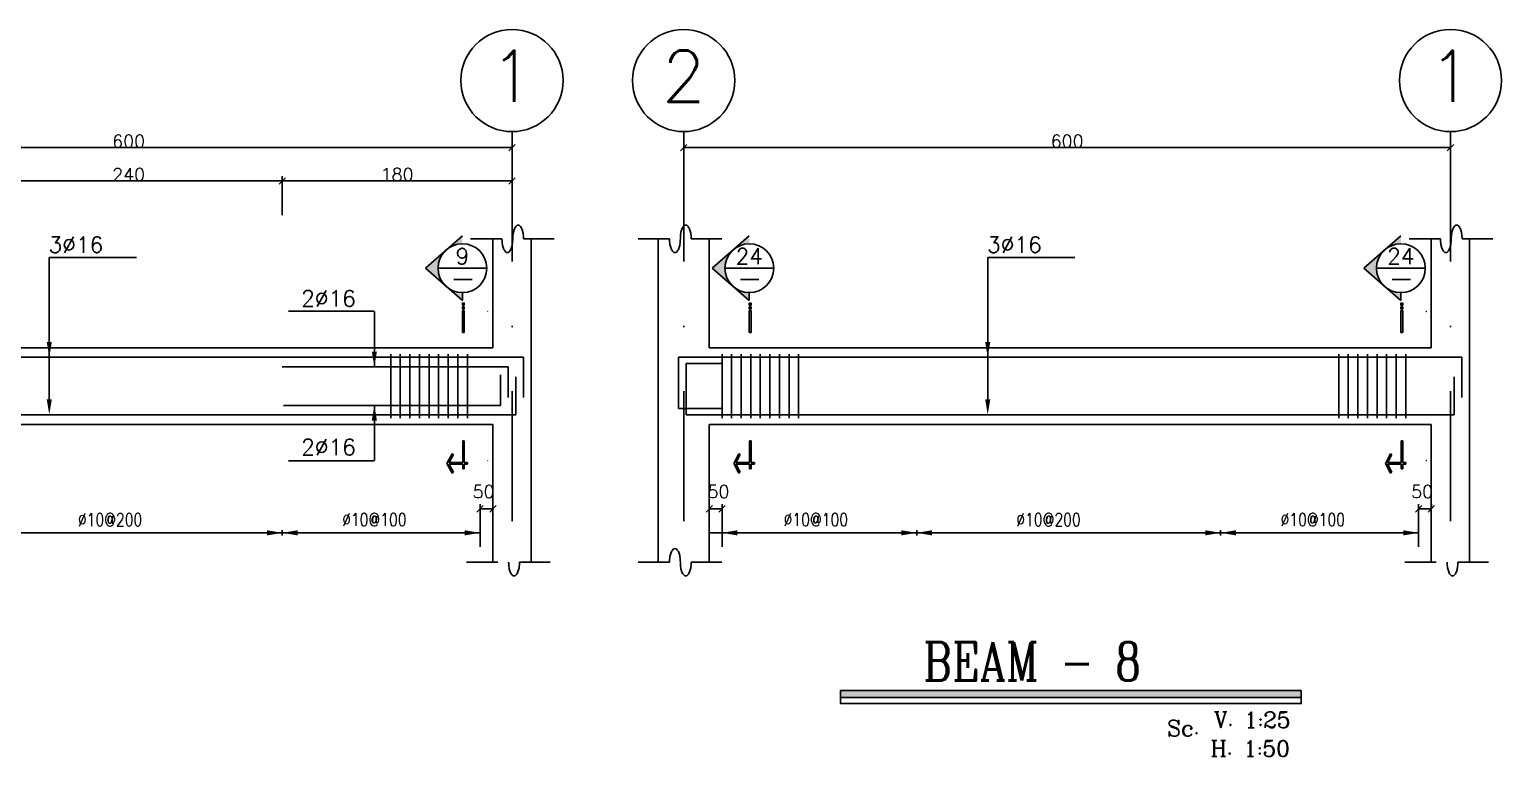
# Model space of a CAD drawing. Header units: millimetres. Extents: x -231 to 30223, y -7037 to 7120.
# Drawn here: x 20061 to 22367, y 2087 to 3226 of the extents above; entities that cross this region are included whole.
import ezdxf
from ezdxf.enums import TextEntityAlignment as Align

# ---------------------------------------------------------------- set-up
doc = ezdxf.new("R2010")
doc.units = ezdxf.units.MM
doc.linetypes.add('DASHDOTX2', pattern=[50.8, 25.4, -12.7, 0, -12.7])
for name, color, linetype in [('2', 2, 'Continuous'), ('3', 3, 'Continuous'), ('44', 150, 'Continuous'), ('5', 7, 'Continuous'), ('ax', 1, 'DASHDOTX2'), ('COV', 4, 'Continuous'), ('DIM', 1, 'Continuous'), ('DST', 1, 'Continuous'), ('HAT', 4, 'Continuous'), ('KH', 3, 'Continuous'), ('STT', 6, 'Continuous'), ('TEX', 4, 'Continuous'), ('TX', 2, 'Continuous'), ('TX1', 3, 'Continuous')]:
    doc.layers.add(name, color=color, linetype=linetype)
doc.styles.add('RC2', font='ROMANC.SHX', dxfattribs={"height": 25})
doc.styles.add('RC5', font='ROMANC.SHX', dxfattribs={"height": 50})
doc.styles.add('ROMANS', font='romans.shx')
doc.dimstyles.new('SC25', dxfattribs={"dimscale": 0.1, "dimtxt": 200, "dimasz": 0.5, "dimexe": 75, "dimexo": 0, "dimgap": 0, "dimtad": 1, "dimdec": 0, "dimlfac": 2.5, "dimdsep": 46, "dimtxsty": 'ROMANS', "dimblk": 'TIC', "dimcen": 0, "dimclrd": 44, "dimclre": 13, "dimclrt": 62, "dimadec": 0, "dimazin": 0, "dimtfac": 0.925926, "dimtdec": 0, "dimtix": 1, "dimtmove": 2, "dimatfit": 3, "dimldrblk": 'TIC', "dimfxl": 1, "dimtolj": 1, "dimarcsym": 0})
doc.dimstyles.new('SC50', dxfattribs={"dimscale": 0.1, "dimtxt": 200, "dimasz": 0.5, "dimexe": 75, "dimexo": 0, "dimgap": 0, "dimtad": 1, "dimdec": 0, "dimlfac": 0.5, "dimdsep": 46, "dimtxsty": 'ROMANS', "dimblk": 'TIC', "dimcen": 0, "dimclrd": 44, "dimclre": 1, "dimclrt": 62, "dimadec": 0, "dimazin": 0, "dimtfac": 0.925926, "dimtdec": 0, "dimtix": 1, "dimtmove": 2, "dimatfit": 3, "dimldrblk": 'TIC', "dimfxl": 1, "dimtolj": 1, "dimarcsym": 0})

# ---------------------------------------------------------------- blocks, each defined once
blk = doc.blocks.new('TIC')
blk.add_line((-100, -100), (100, 100))
blk = doc.blocks.new('*D304')
at = {"layer": 'DIM', "color": 1, "lineweight": -2, "transparency": 16777216}
for p, q in [((21085.6, 3040.5), (21085.6, 3048)), ((22286.6, 3040.5), (22286.6, 3048))]:
    blk.add_line(p, q, dxfattribs=at)
at = {"layer": 'DIM', "color": 44, "lineweight": -2, "transparency": 16777216}
blk.add_line((21085.6, 3040.5), (22286.5, 3040.5), dxfattribs=at)
at = {"layer": 'DIM', "color": 44, "lineweight": -2, "transparency": 16777216, "xscale": 0.05, "yscale": 0.05, "zscale": 0.05, "rotation": 180}
blk.add_blockref('TIC', (21085.6, 3040.5), dxfattribs=at)
at = {"layer": 'DIM', "color": 44, "lineweight": -2, "transparency": 16777216, "xscale": 0.05, "yscale": 0.05, "zscale": 0.05}
blk.add_blockref('TIC', (22286.6, 3040.5), dxfattribs=at)
at = {"layer": 'DIM', "color": 62, "transparency": 16777216, "insert": (21686.1, 3050.5), "char_height": 20, "attachment_point": 5, "style": 'ROMANS'}
blk.add_mtext('\\A1;600', dxfattribs=at)
blk = doc.blocks.new('EEE')
at = {"layer": '5'}
h = blk.add_hatch(color=256, dxfattribs=at)
h.paths.add_polyline_path([(-25.1, 28.8), (-58.1, 0), (-25.1, -28.8, -0.454846)])
h.paths.add_polyline_path([(-25.1, -28.8), (0, -50.6), (0, -38.2, -0.181206)])
h.paths.add_polyline_path([(0, 38.2), (0, 50.6), (-25.1, 28.8, -0.181206)])
h = blk.add_hatch(color=256, dxfattribs=at)
h.paths.add_polyline_path([(2.9, -57.6), (2.9, -54.7), (0, -54.7), (0, -57.6)])
h.paths.add_polyline_path([(0, -63.5), (2.9, -63.5), (2.9, -60.5), (0, -60.5)])
h.paths.add_polyline_path([(2.9, -66.4), (0, -66.4), (0, -100.6), (2.9, -100.6)])
blk.add_hatch(color=256, dxfattribs=at).paths.add_polyline_path([(0.4, -306.8), (0.4, -314.3), (2.9, -314.3), (2.9, -306.8), (8, -306.8), (8, -304.3), (2.9, -304.3), (2.9, -270), (0.4, -270), (0.4, -304.3), (-20.7, -304.3), (-14.1, -291.7), (-16.3, -290.5), (-24.2, -305.6), (-16.3, -320.7), (-14.1, -319.5), (-20.7, -306.8)])
at = {"layer": '2'}
for p, q in [((0, 50.6), (-58.1, 0)), ((0, -50.6), (-58.1, 0)), ((-38.2, 0), (38.2, 0)), ((0, -50.6), (0, -38.2)), ((2.9, -66.4), (0, -66.4)), ((0, -66.4), (0, -100.6)), ((2.9, -66.4), (2.9, -100.6)), ((2.9, -100.6), (0, -100.6)), ((2.9, -270), (0.4, -270)), ((-24.2, -305.6), (-16.3, -290.5)), ((-14.1, -291.7), (-16.3, -290.5)), ((-24.2, -305.6), (-16.3, -320.7)), ((-14.1, -319.5), (-16.3, -320.7)), ((2.9, -314.3), (0.4, -314.3)), ((8, -306.8), (8, -304.3))]:
    blk.add_line(p, q, dxfattribs=at)
for points in [[(0, -57.6), (2.9, -57.6), (2.9, -54.7), (0, -54.7)], [(0, -63.5), (2.9, -63.5), (2.9, -60.5), (0, -60.5)]]:
    blk.add_lwpolyline(points, close=True, dxfattribs=at)
for points in [[(0.4, -270), (0.4, -304.3)], [(2.9, -270), (2.9, -304.3)], [(0.4, -304.3), (-20.7, -304.3), (-14.1, -291.7)], [(0.4, -306.8), (-20.7, -306.8), (-14.1, -319.5)], [(0.4, -306.8), (0.4, -314.3)], [(8, -304.3), (2.9, -304.3)], [(8, -306.8), (2.9, -306.8)], [(2.9, -306.8), (2.9, -314.3)]]:
    blk.add_lwpolyline(points, dxfattribs=at)
blk.add_circle((0, 0), 38.2, dxfattribs=at)
at = {"layer": '3'}
blk.add_line((-13.7, -17.7), (15, -17.7), dxfattribs=at)
at = {"layer": 'TX1', "style": 'ROMANS'}
blk.add_attdef('B', text='', height=25, dxfattribs=at).set_placement((0, 18.7), align=Align.MIDDLE_CENTER)
blk = doc.blocks.new('*D316')
at = {"layer": 'DIM', "color": 13, "lineweight": -2, "transparency": 16777216}
for p, q in [((20766.7, 2415.7), (20766.7, 2482.5)), ((20786.7, 2475), (20786.7, 2482.5))]:
    blk.add_line(p, q, dxfattribs=at)
at = {"layer": 'DIM', "color": 44, "lineweight": -2, "transparency": 16777216}
blk.add_line((20766.7, 2475), (20786.6, 2475), dxfattribs=at)
at = {"layer": 'DIM', "color": 44, "lineweight": -2, "transparency": 16777216, "xscale": 0.05, "yscale": 0.05, "zscale": 0.05, "rotation": 180}
blk.add_blockref('TIC', (20766.7, 2475), dxfattribs=at)
at = {"layer": 'DIM', "color": 44, "lineweight": -2, "transparency": 16777216, "xscale": 0.05, "yscale": 0.05, "zscale": 0.05}
blk.add_blockref('TIC', (20786.7, 2475), dxfattribs=at)
at = {"layer": 'DIM', "color": 62, "transparency": 16777216, "insert": (20772.2, 2502), "char_height": 20, "attachment_point": 5, "style": 'ROMANS'}
blk.add_mtext('\\A1;50', dxfattribs=at)
blk = doc.blocks.new('*D317')
at = {"layer": 'DIM', "color": 1, "lineweight": -2, "transparency": 16777216}
for p, q in [((19975.7, 2987.5), (19975.7, 2995.9)), ((20456.7, 2983.2), (20456.7, 2995.9))]:
    blk.add_line(p, q, dxfattribs=at)
at = {"layer": 'DIM', "color": 44, "lineweight": -2, "transparency": 16777216}
blk.add_line((19975.7, 2988.4), (20456.6, 2988.4), dxfattribs=at)
at = {"layer": 'DIM', "color": 44, "lineweight": -2, "transparency": 16777216, "xscale": 0.05, "yscale": 0.05, "zscale": 0.05, "rotation": 180}
blk.add_blockref('TIC', (19975.7, 2988.4), dxfattribs=at)
at = {"layer": 'DIM', "color": 44, "lineweight": -2, "transparency": 16777216, "xscale": 0.05, "yscale": 0.05, "zscale": 0.05}
blk.add_blockref('TIC', (20456.7, 2988.4), dxfattribs=at)
at = {"layer": 'DIM', "color": 62, "transparency": 16777216, "insert": (20216.2, 2998.4), "char_height": 20, "attachment_point": 5, "style": 'ROMANS'}
blk.add_mtext('\\A1;240', dxfattribs=at)
blk = doc.blocks.new('*D318')
at = {"layer": 'DIM', "color": 1, "lineweight": -2, "transparency": 16777216}
for p, q in [((19615.7, 3040.5), (19615.7, 3048)), ((20816.7, 3040.5), (20816.7, 3048))]:
    blk.add_line(p, q, dxfattribs=at)
at = {"layer": 'DIM', "color": 44, "lineweight": -2, "transparency": 16777216}
blk.add_line((19615.7, 3040.5), (20816.6, 3040.5), dxfattribs=at)
at = {"layer": 'DIM', "color": 44, "lineweight": -2, "transparency": 16777216, "xscale": 0.05, "yscale": 0.05, "zscale": 0.05, "rotation": 180}
blk.add_blockref('TIC', (19615.7, 3040.5), dxfattribs=at)
at = {"layer": 'DIM', "color": 44, "lineweight": -2, "transparency": 16777216, "xscale": 0.05, "yscale": 0.05, "zscale": 0.05}
blk.add_blockref('TIC', (20816.7, 3040.5), dxfattribs=at)
at = {"layer": 'DIM', "color": 62, "transparency": 16777216, "insert": (20216.2, 3050.5), "char_height": 20, "attachment_point": 5, "style": 'ROMANS'}
blk.add_mtext('\\A1;600', dxfattribs=at)
blk = doc.blocks.new('*D319')
at = {"layer": 'DIM', "color": 1, "lineweight": -2, "transparency": 16777216}
for p, q in [((20456.7, 2934.6), (20456.7, 2995.9)), ((20816.7, 2988.4), (20816.7, 2995.9))]:
    blk.add_line(p, q, dxfattribs=at)
at = {"layer": 'DIM', "color": 44, "lineweight": -2, "transparency": 16777216}
blk.add_line((20816.6, 2988.4), (20456.7, 2988.4), dxfattribs=at)
at = {"layer": 'DIM', "color": 44, "lineweight": -2, "transparency": 16777216, "xscale": 0.05, "yscale": 0.05, "zscale": 0.05, "rotation": 180}
blk.add_blockref('TIC', (20456.7, 2988.4), dxfattribs=at)
at = {"layer": 'DIM', "color": 44, "lineweight": -2, "transparency": 16777216, "xscale": 0.05, "yscale": 0.05, "zscale": 0.05}
blk.add_blockref('TIC', (20816.7, 2988.4), dxfattribs=at)
at = {"layer": 'DIM', "color": 62, "transparency": 16777216, "insert": (20636.7, 2998.4), "char_height": 20, "attachment_point": 5, "style": 'ROMANS'}
blk.add_mtext('\\A1;180', dxfattribs=at)
blk = doc.blocks.new('*D320')
at = {"layer": 'DIM', "color": 13, "lineweight": -2, "transparency": 16777216}
for p, q in [((21125.6, 2475), (21125.6, 2482.5)), ((21145.6, 2415.7), (21145.6, 2482.5))]:
    blk.add_line(p, q, dxfattribs=at)
at = {"layer": 'DIM', "color": 44, "lineweight": -2, "transparency": 16777216}
blk.add_line((21145.5, 2475), (21125.6, 2475), dxfattribs=at)
at = {"layer": 'DIM', "color": 44, "lineweight": -2, "transparency": 16777216, "xscale": 0.05, "yscale": 0.05, "zscale": 0.05, "rotation": 180}
blk.add_blockref('TIC', (21125.6, 2475), dxfattribs=at)
at = {"layer": 'DIM', "color": 44, "lineweight": -2, "transparency": 16777216, "xscale": 0.05, "yscale": 0.05, "zscale": 0.05}
blk.add_blockref('TIC', (21145.6, 2475), dxfattribs=at)
at = {"layer": 'DIM', "color": 62, "transparency": 16777216, "insert": (21140, 2502), "char_height": 20, "attachment_point": 5, "style": 'ROMANS'}
blk.add_mtext('\\A1;50', dxfattribs=at)
blk = doc.blocks.new('*D321')
at = {"layer": 'DIM', "color": 13, "lineweight": -2, "transparency": 16777216}
for p, q in [((22236.6, 2415.7), (22236.6, 2482.5)), ((22256.6, 2475), (22256.6, 2482.5))]:
    blk.add_line(p, q, dxfattribs=at)
at = {"layer": 'DIM', "color": 44, "lineweight": -2, "transparency": 16777216}
blk.add_line((22236.6, 2475), (22256.5, 2475), dxfattribs=at)
at = {"layer": 'DIM', "color": 44, "lineweight": -2, "transparency": 16777216, "xscale": 0.05, "yscale": 0.05, "zscale": 0.05, "rotation": 180}
blk.add_blockref('TIC', (22236.6, 2475), dxfattribs=at)
at = {"layer": 'DIM', "color": 44, "lineweight": -2, "transparency": 16777216, "xscale": 0.05, "yscale": 0.05, "zscale": 0.05}
blk.add_blockref('TIC', (22256.6, 2475), dxfattribs=at)
at = {"layer": 'DIM', "color": 62, "transparency": 16777216, "insert": (22242.1, 2502), "char_height": 20, "attachment_point": 5, "style": 'ROMANS'}
blk.add_mtext('\\A1;50', dxfattribs=at)

msp = doc.modelspace()

# ---------------------------------------------------------------- linework, layer by layer
at = {"layer": '2'}
for centre in [(20816.673332, 3145.508195), (21085.561555, 3145.508195), (22286.561554, 3145.508195)]:
    msp.add_circle(centre, 80, dxfattribs=at)
at = {"layer": '3'}
for points in [[(22052.709968, 2190.470793), (21331.350753, 2190.470793), (21331.350753, 2179.809391), (22052.709968, 2179.809391)], [(22052.709968, 2179.809391), (21331.350753, 2179.809391), (21331.350753, 2170.214135), (22052.709968, 2170.214135)]]:
    msp.add_lwpolyline(points, close=True, dxfattribs=at)
msp.add_trace([(21331.350753, 2190.470793), (21331.350753, 2179.809391), (22052.709968, 2190.470793), (22052.709968, 2179.809391)], dxfattribs=at)
at = {"layer": 'ax', "ltscale": 8}
for p, q in [((20816.673332, 3065.508195), (20816.673332, 2371.560249)), ((21085.561555, 3065.508195), (21085.561555, 2371.560249)), ((22286.561554, 3065.508195), (22286.561554, 2371.560249))]:
    msp.add_line(p, q, dxfattribs=at)
at = {"layer": 'COV'}
for p, q in [((20786.673332, 2897.783621), (20786.673332, 2727.302216)), ((20846.673332, 2897.783621), (20846.673332, 2391.375937)), ((21045.561555, 2897.783621), (21045.561555, 2607.302216)), ((21125.561555, 2897.783621), (21125.561555, 2727.302216)), ((22256.561554, 2897.783621), (22256.561554, 2727.302216)), ((22316.561554, 2897.783621), (22316.561554, 2391.375937)), ((19655.673333, 2727.302216), (20786.673332, 2727.302216)), ((21125.561555, 2727.302216), (22256.561554, 2727.302216)), ((19655.673333, 2607.302216), (20786.673332, 2607.302216)), ((20786.673332, 2607.302216), (20786.673332, 2391.375937)), ((21045.561555, 2607.302216), (21045.561555, 2391.375937)), ((21125.561555, 2607.302216), (22256.561554, 2607.302216)), ((21125.561555, 2607.302216), (21125.561555, 2391.375937)), ((22256.561554, 2607.302216), (22256.561554, 2391.375937))]:
    msp.add_line(p, q, dxfattribs=at)
at = {"layer": 'DST'}
for p, q in [((20751.843933, 2897.783621), (20800.944273, 2897.783621)), ((20834.761083, 2897.783621), (20882.803366, 2897.783621)), ((21014.288555, 2897.783621), (21063.388895, 2897.783621)), ((21097.205705, 2897.783621), (21145.247988, 2897.783621)), ((22221.732155, 2897.783621), (22270.832495, 2897.783621)), ((22304.649305, 2897.783621), (22352.691588, 2897.783621)), ((20091.870774, 2868.4375), (20228.442154, 2868.4375)), ((20091.870774, 2712.302216), (20091.870774, 2868.4375)), ((21561.758996, 2868.4375), (21698.330377, 2868.4375)), ((21561.758996, 2712.302216), (21561.758996, 2868.4375)), ((20091.870774, 2646.302216), (20091.870774, 2790.369858)), ((21561.758996, 2646.302216), (21561.758996, 2790.369858)), ((20600.541531, 2784.282294), (20466.413283, 2784.282294)), ((20601.041531, 2697.302216), (20601.041531, 2783.782294)), ((20601.041531, 2637.302216), (20601.041531, 2550.822137)), ((20600.541531, 2550.322137), (20466.413283, 2550.322137)), ((19675.673333, 2437.443363), (20766.673384, 2437.443363)), ((20456.673384, 2433.443363), (20456.673384, 2441.443363)), ((20766.673332, 2433.443352), (20766.673332, 2441.443352)), ((21125.561555, 2437.443352), (22236.561554, 2437.443352)), ((21145.561555, 2433.443352), (21145.561555, 2441.443352)), ((21145.561555, 2433.443352), (21145.561555, 2441.443352)), ((21145.561555, 2437.443363), (22236.561606, 2437.443363)), ((21450.561606, 2433.443363), (21450.561606, 2441.443363)), ((21450.561606, 2433.443363), (21450.561606, 2441.443363)), ((21450.561606, 2433.443363), (21450.561606, 2441.443363)), ((21450.561606, 2433.443363), (21450.561606, 2441.443363)), ((21926.561606, 2433.443363), (21926.561606, 2441.443363)), ((22236.561554, 2433.443352), (22236.561554, 2441.443352)), ((20745.400332, 2391.375937), (20794.500672, 2391.375937)), ((20828.317482, 2391.375937), (20876.359765, 2391.375937)), ((21014.288555, 2391.375937), (21063.388895, 2391.375937)), ((21097.205705, 2391.375937), (21145.247988, 2391.375937)), ((22215.288554, 2391.375937), (22264.388894, 2391.375937)), ((22298.205704, 2391.375937), (22346.247987, 2391.375937))]:
    msp.add_line(p, q, dxfattribs=at)
for points in [[(20834.761083, 2897.783621, 0.0403680359), (20834.051443, 2906.558929, 0.0533262152), (20832.284904, 2912.99353, 0.0964678183), (20829.015639, 2918.129826, 0.2057382443), (20826.30688, 2919.293681, 0.2057382443), (20823.598121, 2918.129826, 0.0964678183), (20820.328857, 2912.99353, 0.0533262152), (20818.562318, 2906.558929, 0.0403680359), (20817.852678, 2897.783621, 0.0403680359)], [(21097.205705, 2897.783621, 0.0403680359), (21096.496064, 2906.558929, 0.0533262152), (21094.729526, 2912.99353, 0.0964678183), (21091.460261, 2918.129826, 0.2057382443), (21088.751502, 2919.293681, 0.2057382443), (21086.042743, 2918.129826, 0.0964678183), (21082.773478, 2912.99353, 0.0533262152), (21081.00694, 2906.558929, 0.0403680359), (21080.2973, 2897.783621, 0.0403680359)], [(22304.649305, 2897.783621, 0.0403680359), (22303.939665, 2906.558929, 0.0533262152), (22302.173126, 2912.99353, 0.0964678183), (22298.903862, 2918.129826, 0.2057382443), (22296.195103, 2919.293681, 0.2057382443), (22293.486344, 2918.129826, 0.0964678183), (22290.217079, 2912.99353, 0.0533262152), (22288.45054, 2906.558929, 0.0403680359), (22287.7409, 2897.783621, 0.0403680359)], [(20817.852678, 2897.783621, -0.0403680359), (20817.143038, 2889.008314, -0.0533262152), (20815.376499, 2882.573713, -0.0964678183), (20812.107235, 2877.437417, -0.2057382443), (20809.398476, 2876.273562, -0.2057382443), (20806.689717, 2877.437417, -0.0964678183), (20803.420452, 2882.573713, -0.0533262152), (20801.653913, 2889.008314, -0.0403680359), (20800.944273, 2897.783621, -0.0403680359)], [(21080.2973, 2897.783621, -0.0403680359), (21079.58766, 2889.008314, -0.0533262152), (21077.821121, 2882.573713, -0.0964678183), (21074.551856, 2877.437417, -0.2057382443), (21071.843097, 2876.273562, -0.2057382443), (21069.134338, 2877.437417, -0.0964678183), (21065.865074, 2882.573713, -0.0533262152), (21064.098535, 2889.008314, -0.0403680359), (21063.388895, 2897.783621, -0.0403680359)], [(22287.7409, 2897.783621, -0.0403680359), (22287.03126, 2889.008314, -0.0533262152), (22285.264722, 2882.573713, -0.0964678183), (22281.995457, 2877.437417, -0.2057382443), (22279.286698, 2876.273562, -0.2057382443), (22276.577939, 2877.437417, -0.0964678183), (22273.308674, 2882.573713, -0.0533262152), (22271.542136, 2889.008314, -0.0403680359), (22270.832495, 2897.783621, -0.0403680359)], [(21080.2973, 2391.375937, 0.0403680359), (21079.58766, 2400.151245, 0.0533262152), (21077.821121, 2406.585846, 0.0964678183), (21074.551856, 2411.722142, 0.2057382443), (21071.843097, 2412.885997, 0.2057382443), (21069.134338, 2411.722142, 0.0964678183), (21065.865074, 2406.585846, 0.0533262152), (21064.098535, 2400.151245, 0.0403680359), (21063.388895, 2391.375937, 0.0403680359)], [(20828.317482, 2391.375937, -0.0403680359), (20827.607842, 2382.60063, -0.0533262152), (20825.841303, 2376.166028, -0.0964678183), (20822.572039, 2371.029732, -0.2057382443), (20819.86328, 2369.865878, -0.2057382443), (20817.154521, 2371.029732, -0.0964678183), (20813.885256, 2376.166028, -0.0533262152), (20812.118717, 2382.60063, -0.0403680359), (20811.409077, 2391.375937, -0.0403680359)], [(21097.205705, 2391.375937, -0.0403680359), (21096.496064, 2382.60063, -0.0533262152), (21094.729526, 2376.166028, -0.0964678183), (21091.460261, 2371.029732, -0.2057382443), (21088.751502, 2369.865878, -0.2057382443), (21086.042743, 2371.029732, -0.0964678183), (21082.773478, 2376.166028, -0.0533262152), (21081.00694, 2382.60063, -0.0403680359), (21080.2973, 2391.375937, -0.0403680359)], [(22298.205704, 2391.375937, -0.0403680359), (22297.496064, 2382.60063, -0.0533262152), (22295.729525, 2376.166028, -0.0964678183), (22292.460261, 2371.029732, -0.2057382443), (22289.751502, 2369.865878, -0.2057382443), (22287.042743, 2371.029732, -0.0964678183), (22283.773478, 2376.166028, -0.0533262152), (22282.006939, 2382.60063, -0.0403680359), (22281.297299, 2391.375937, -0.0403680359)]]:
    msp.add_lwpolyline(points, format="xyb", dxfattribs=at)
for centre, start, end in [((20778.470152, 2783.782294), 0, 90), ((22248.358374, 2783.782294), 0, 90), ((20778.470152, 2550.822137), 270, 0), ((22248.358374, 2550.822137), 270, 0)]:
    msp.add_arc(centre, 0.5, start, end, dxfattribs=at)
for points in [[(20087.870774, 2736.302216), (20091.870774, 2712.302216), (20095.870774, 2736.302216)], [(20605.041531, 2721.302216), (20601.041531, 2697.302216), (20597.041531, 2721.302216)], [(21557.758996, 2736.302216), (21561.758996, 2712.302216), (21565.758996, 2736.302216)], [(20087.870774, 2646.302216), (20091.870774, 2622.302216), (20095.870774, 2646.302216)], [(20605.041531, 2613.302216), (20601.041531, 2637.302216), (20597.041531, 2613.302216)], [(21557.758996, 2646.302216), (21561.758996, 2622.302216), (21565.758996, 2646.302216)], [(20432.673384, 2441.443363), (20456.673384, 2437.443363), (20432.673384, 2433.443363)], [(20480.673384, 2441.443363), (20456.673384, 2437.443363), (20480.673384, 2433.443363)], [(20742.673332, 2441.443352), (20766.673332, 2437.443352), (20742.673332, 2433.443352)], [(21169.561555, 2441.443352), (21145.561555, 2437.443352), (21169.561555, 2433.443352)], [(21169.561555, 2441.443352), (21145.561555, 2437.443352), (21169.561555, 2433.443352)], [(21426.561606, 2441.443363), (21450.561606, 2437.443363), (21426.561606, 2433.443363)], [(21426.561606, 2441.443363), (21450.561606, 2437.443363), (21426.561606, 2433.443363)], [(21474.561606, 2441.443363), (21450.561606, 2437.443363), (21474.561606, 2433.443363)], [(21474.561606, 2441.443363), (21450.561606, 2437.443363), (21474.561606, 2433.443363)], [(21902.561606, 2441.443363), (21926.561606, 2437.443363), (21902.561606, 2433.443363)], [(21950.561606, 2441.443363), (21926.561606, 2437.443363), (21950.561606, 2433.443363)], [(22212.561554, 2441.443352), (22236.561554, 2437.443352), (22212.561554, 2433.443352)]]:
    msp.add_solid(points, dxfattribs=at)
at = {"layer": 'KH'}
for p, q in [((20626.673332, 2616.775396), (20626.673332, 2717.302216)), ((20641.673332, 2616.775396), (20641.673332, 2717.302216)), ((20656.673332, 2616.775396), (20656.673332, 2717.302216)), ((20671.673332, 2616.775396), (20671.673332, 2717.302216)), ((20686.673332, 2616.775396), (20686.673332, 2717.302216)), ((20701.673332, 2616.775396), (20701.673332, 2717.302216)), ((20716.673332, 2616.775396), (20716.673332, 2717.302216)), ((20731.673332, 2616.775396), (20731.673332, 2717.302216)), ((20746.673332, 2616.775396), (20746.673332, 2717.302216)), ((21145.561555, 2616.775396), (21145.561555, 2717.302216)), ((21160.561555, 2616.775396), (21160.561555, 2717.302216)), ((21175.561555, 2616.775396), (21175.561555, 2717.302216)), ((21190.561555, 2616.775396), (21190.561555, 2717.302216)), ((21205.561555, 2616.775396), (21205.561555, 2717.302216)), ((21220.561555, 2616.775396), (21220.561555, 2717.302216)), ((21235.561555, 2616.775396), (21235.561555, 2717.302216)), ((21235.561555, 2616.775396), (21235.561555, 2717.302216)), ((21250.561555, 2616.775396), (21250.561555, 2717.302216)), ((21265.561555, 2616.775396), (21265.561555, 2717.302216)), ((22111.561554, 2616.775396), (22111.561554, 2717.302216)), ((22126.561554, 2616.775396), (22126.561554, 2717.302216)), ((22141.561554, 2616.775396), (22141.561554, 2717.302216)), ((22156.561554, 2616.775396), (22156.561554, 2717.302216)), ((22171.561554, 2616.775396), (22171.561554, 2717.302216)), ((22186.561554, 2616.775396), (22186.561554, 2717.302216)), ((22201.561554, 2616.775396), (22201.561554, 2717.302216)), ((22216.561554, 2616.775396), (22216.561554, 2717.302216))]:
    msp.add_line(p, q, dxfattribs=at)
at = {"layer": 'STT'}
for p, q in [((18027.673333, 2712.302216), (20834.673332, 2712.302216)), ((20834.673332, 2649.492717), (20834.673332, 2712.302216)), ((21077.561555, 2712.302216), (22304.561554, 2712.302216)), ((21077.561555, 2632.302216), (21077.561555, 2712.302216)), ((21089.561555, 2622.302216), (21089.561555, 2702.302216)), ((21089.561555, 2702.302216), (21145.561555, 2702.302216)), ((22304.561554, 2649.492717), (22304.561554, 2712.302216)), ((20456.673332, 2697.302216), (20810.673332, 2697.302216)), ((20798.673332, 2636.775396), (20798.673332, 2684.584895)), ((20810.673332, 2649.492717), (20810.673332, 2697.302216)), ((20822.673332, 2622.302216), (20822.673332, 2681.672619)), ((22292.561554, 2622.302216), (22292.561554, 2681.672619)), ((20798.673332, 2636.775396), (20458.530768, 2636.775396)), ((21077.561555, 2632.302216), (21145.561555, 2632.302216)), ((18039.673333, 2622.302216), (20822.673332, 2622.302216)), ((21089.561555, 2622.302216), (22292.561554, 2622.302216))]:
    msp.add_line(p, q, dxfattribs=at)

# ---------------------------------------------------------------- block references
at = {"layer": 'HAT'}
for p, values in [((20738.997341, 2851.705996), {'B': '9'}), ((21188.33167, 2851.705996), {'B': '24'}), ((22208.885563, 2851.705996), {'B': '24'})]:
    msp.add_blockref('EEE', p, dxfattribs=at).add_auto_attribs(values)

# ---------------------------------------------------------------- texts
at = {"layer": '44', "style": 'RC5', "width": 0.8}
msp.add_text('BEAM - 8', height=60, dxfattribs=at).set_placement((21460.72463, 2206.095391))
at = {"layer": 'TEX', "color": 2, "style": 'RC2'}
for s, p in [('V. 1:25', (21916.11592, 2132.092317)), ('Sc. ', (21842.753796, 2119.091927)), ('H. 1:50', (21910.719576, 2087.214404))]:
    msp.add_text(s, height=25, dxfattribs=at).set_placement(p)
at = {"layer": 'TX', "style": 'ROMANS'}
for s, p in [('1', (20816.673332, 3152.380186)), ('2', (21085.561555, 3152.380186)), ('1', (22286.561554, 3152.380186))]:
    msp.add_text(s, height=80, dxfattribs=at).set_placement(p, align=Align.MIDDLE)
at = {"layer": 'TX1', "style": 'ROMANS'}
for s, p in [('3%%C16', (20090.773371, 2876.024991)), ('3%%C16', (21560.661593, 2876.024991)), ('2%%C16', (20486.383955, 2791.869785)), ('2%%C16', (20486.383955, 2559.109326))]:
    msp.add_text(s, height=25, dxfattribs=at).set_placement(p)
at = {"layer": 'TX1', "style": 'ROMANS', "width": 0.8}
for s, p in [('%%c10@200', (20136.707026, 2448.068631)), ('%%c10@100', (20550.612796, 2448.181991)), ('%%c10@100', (21242.22527, 2448.181991)), ('%%c10@200', (21606.595248, 2448.068631)), ('%%c10@100', (22020.501018, 2448.181991))]:
    msp.add_text(s, height=20, dxfattribs=at).set_placement(p)

# ---------------------------------------------------------------- dimensions: what is measured, and where the dimension line sits
at = {"layer": 'DIM'}
for base, p1, p2, picture, middle in [((20816.673332288, 3040.508194838), (19615.6733329239, 3040.508194838), (20816.673332288, 3040.508194838), '*D318', (20216.1733326059, 3050.508194838)), ((22286.5615543776, 3040.508194838), (21085.5615550135, 3040.508194838), (22286.5615543776, 3040.508194838), '*D304', (21686.0615546956, 3050.508194838)), ((20456.673332, 2988.430481), (19975.673333, 2987.517652), (20456.673332, 2983.1718), '*D317', (20216.173333, 2998.430481))]:
    dim = msp.add_linear_dim(base=base, p1=p1, p2=p2, dimstyle='SC50', dxfattribs=at)
    dim.commit()
    dim.dimension.update_dxf_attribs({"geometry": picture, "text_midpoint": middle})
dim = msp.add_linear_dim(base=(20456.673332, 2988.430481), p1=(20816.673332, 2988.430481), p2=(20456.673332, 2934.614178), angle=180, dimstyle='SC50', dxfattribs=at)
dim.commit()
dim.dimension.update_dxf_attribs({"geometry": '*D319', "text_midpoint": (20636.673332, 2998.430481)})
for base, p1, p2, picture, middle in [((20786.673332, 2475.047941), (20766.673332, 2415.716646), (20786.673332, 2475.047941), '*D316', (20772.197673, 2502.047941)), ((22256.561554, 2475.047941), (22236.561554, 2415.716646), (22256.561554, 2475.047941), '*D321', (22242.085895, 2502.047941))]:
    dim = msp.add_linear_dim(base=base, p1=p1, p2=p2, angle=180, dimstyle='SC25', dxfattribs=at)
    dim.commit()
    dim.dimension.update_dxf_attribs({"geometry": picture, "text_midpoint": middle, "dimtype": 160})
dim = msp.add_linear_dim(base=(21125.561555, 2475.047941), p1=(21145.561555, 2415.716646), p2=(21125.561555, 2475.047941), dimstyle='SC25', dxfattribs=at)
dim.commit()
dim.dimension.update_dxf_attribs({"geometry": '*D320', "text_midpoint": (21140.037214, 2502.047941), "dimtype": 160})

doc.saveas('drawing.dxf')
